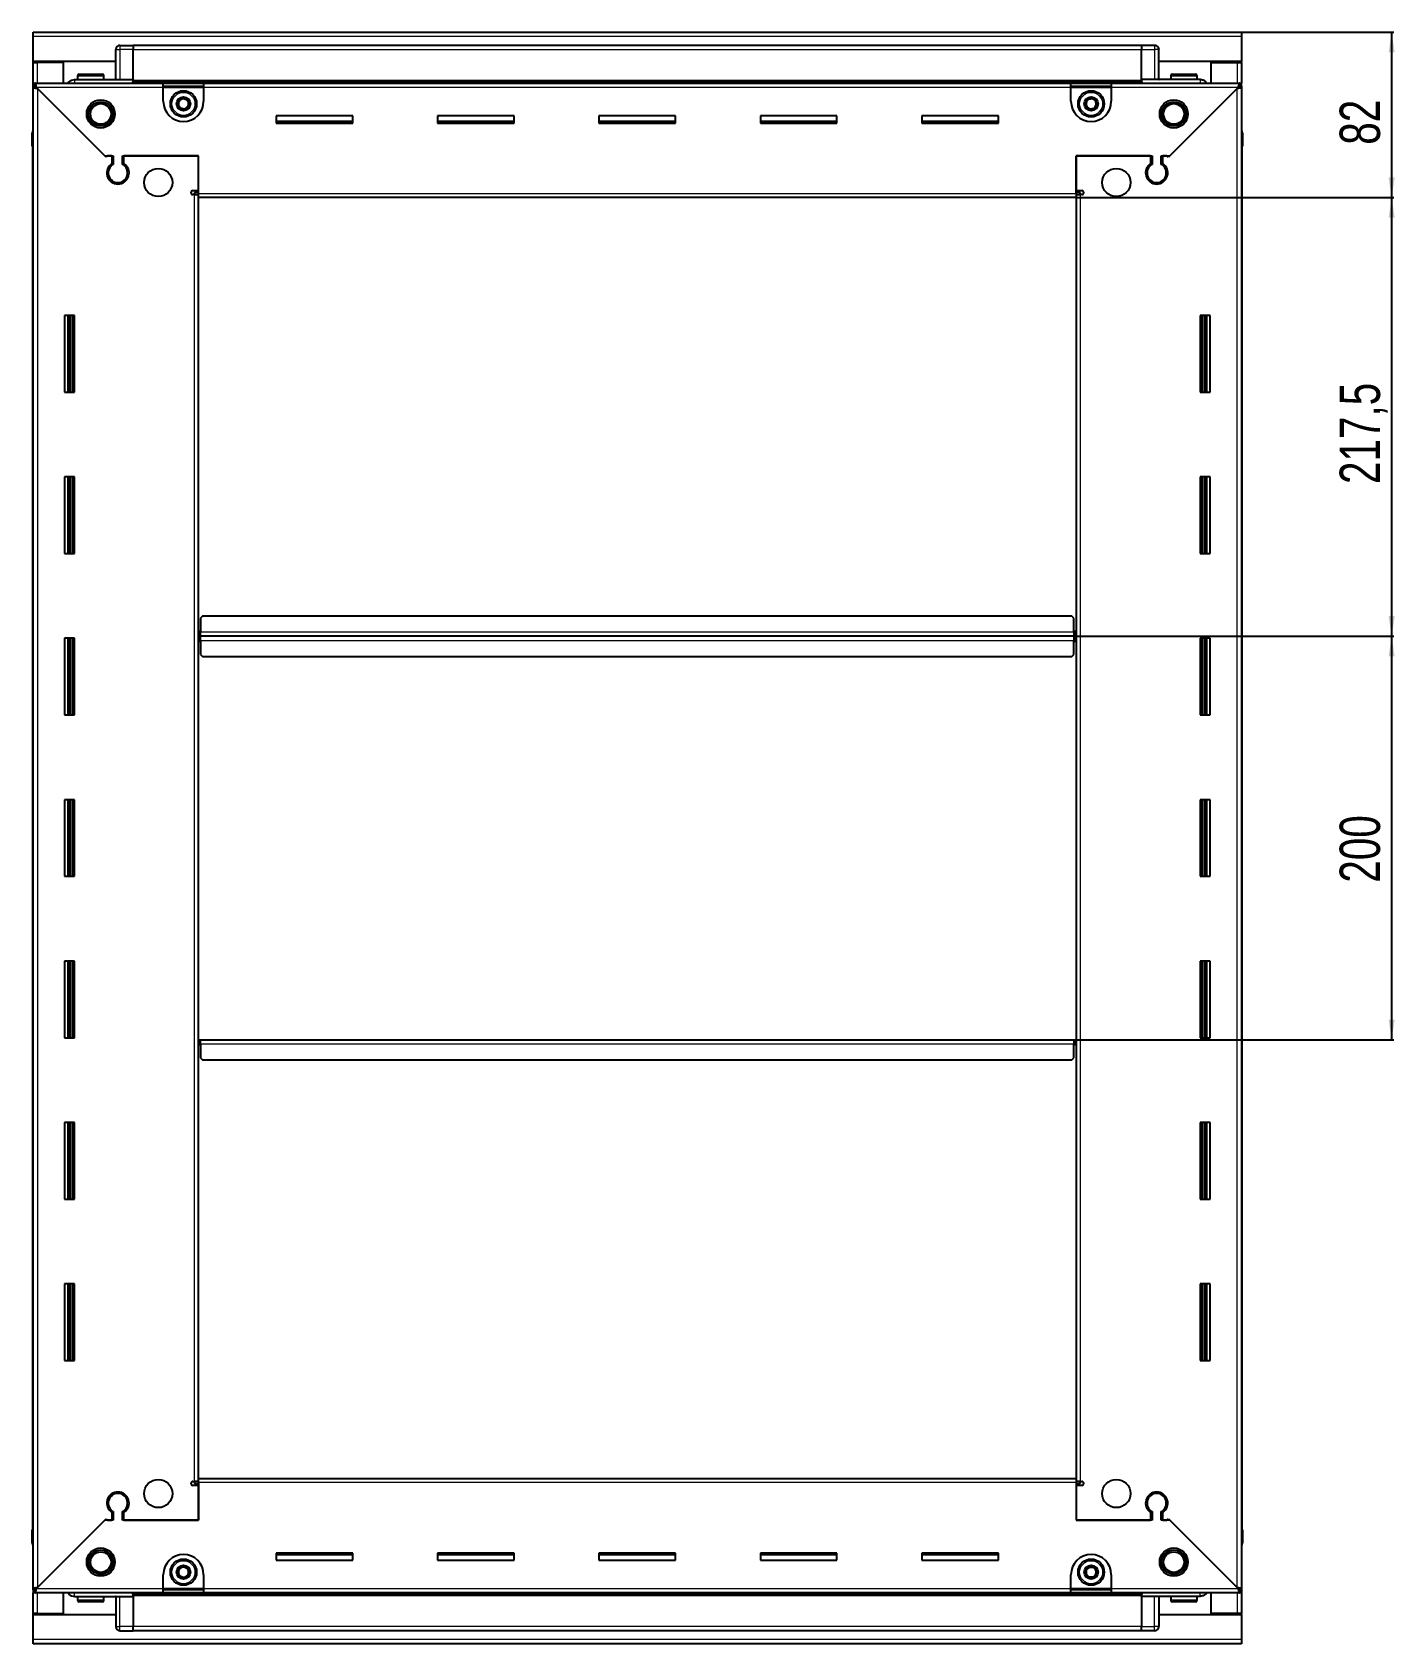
# Model space of a CAD drawing. Header units: millimetres. Extents: x 899 to 3757, y -308 to 2012.
# Drawn here: x 3081 to 3757, y 1094 to 1893 of the extents above; entities that cross this region are included whole.
import ezdxf

# ---------------------------------------------------------------- set-up
doc = ezdxf.new("R2010")
doc.units = ezdxf.units.MM
doc.layers.add('FORMAT', color=7, linetype='Continuous')
doc.styles.add('SLDTEXTSTYLE0', font='TXT', dxfattribs={"width": 0.75})
doc.dimstyles.new('SLDDIMSTYLE0', dxfattribs={"dimtxt": 20, "dimasz": 10, "dimexe": 0, "dimexo": 0.0625, "dimgap": 5, "dimtad": 2, "dimdec": 1, "dimrnd": 1e-09, "dimzin": 12, "dimdsep": 46, "dimtxsty": 'SLDTEXTSTYLE0', "dimsah": 1, "dimcen": 0.09, "dimadec": 0, "dimazin": 3, "dimtfac": 1, "dimtofl": 0, "dimtmove": 0, "dimatfit": 3, "dimfxl": 0, "dimfrac": 2, "dimtolj": 1, "dimtzin": 12, "dimarcsym": 0})

# ---------------------------------------------------------------- blocks, each defined once
blk = doc.blocks.new('_D_5')
at = {"layer": 'FORMAT'}
for p, q in [((3680.53, 1893.43), (3756.02, 1893.43)), ((3755.02, 1893.43), (3755.02, 1811.43)), ((3598.53, 1811.43), (3756.02, 1811.43))]:
    blk.add_line(p, q, dxfattribs=at)
for points in [[(3755.02, 1893.43), (3753.49, 1883.43), (3756.56, 1883.43)], [(3755.02, 1811.43), (3756.56, 1821.43), (3753.49, 1821.43)]]:
    blk.add_solid(points, dxfattribs=at)
at = {"layer": 'FORMAT', "insert": (3729.24, 1837.66), "char_height": 20, "attachment_point": 1, "rotation": 90, "style": 'SLDTEXTSTYLE0'}
blk.add_mtext('82', dxfattribs=at)
blk = doc.blocks.new('_D_6')
at = {"layer": 'FORMAT'}
for p, q in [((3598.53, 1811.43), (3756.02, 1811.43)), ((3755.02, 1811.43), (3755.02, 1593.93)), ((3597.53, 1593.93), (3756.02, 1593.93))]:
    blk.add_line(p, q, dxfattribs=at)
for points in [[(3755.02, 1811.43), (3753.49, 1801.43), (3756.56, 1801.43)], [(3755.02, 1593.93), (3756.56, 1603.93), (3753.49, 1603.93)]]:
    blk.add_solid(points, dxfattribs=at)
at = {"layer": 'FORMAT', "insert": (3729.24, 1669.43), "char_height": 20, "attachment_point": 1, "rotation": 90, "style": 'SLDTEXTSTYLE0'}
blk.add_mtext('217,5', dxfattribs=at)
blk = doc.blocks.new('_D_7')
at = {"layer": 'FORMAT'}
for p, q in [((3597.53, 1593.93), (3756.02, 1593.93)), ((3755.02, 1593.93), (3755.02, 1393.93)), ((3597.53, 1393.93), (3756.02, 1393.93))]:
    blk.add_line(p, q, dxfattribs=at)
for points in [[(3755.02, 1593.93), (3753.49, 1583.93), (3756.56, 1583.93)], [(3755.02, 1393.93), (3756.56, 1403.93), (3753.49, 1403.93)]]:
    blk.add_solid(points, dxfattribs=at)
at = {"layer": 'FORMAT', "insert": (3729.24, 1471.77), "char_height": 20, "attachment_point": 1, "rotation": 90, "style": 'SLDTEXTSTYLE0'}
blk.add_mtext('200', dxfattribs=at)

msp = doc.modelspace()

# ---------------------------------------------------------------- linework, layer by layer
at = {"color": 7, "linetype": 'Continuous', "lineweight": 25}
for p, q in [((3081.52, 1893.43), (3680.52, 1893.43)), ((3081.52, 1891.33), (3081.52, 1893.43)), ((3081.52, 1878.93), (3081.52, 1891.33)), ((3123.2, 1886.43), (3123.2, 1886.43)), ((3124.52, 1886.93), (3131.02, 1886.93)), ((3124.52, 1886.93), (3131.02, 1886.93)), ((3131.02, 1886.93), (3131.02, 1886.93)), ((3131.02, 1886.93), (3131.02, 1886.93)), ((3131.02, 1886.93), (3131.02, 1884.93)), ((3631.02, 1886.78), (3131.02, 1886.78)), ((3631.02, 1886.93), (3631.02, 1886.93)), ((3637.52, 1886.93), (3631.02, 1886.93)), ((3637.52, 1886.93), (3631.02, 1886.93)), ((3631.02, 1886.93), (3631.02, 1884.93)), ((3680.52, 1893.43), (3680.52, 1891.33)), ((3680.52, 1891.33), (3680.52, 1878.93)), ((3122.52, 1878.93), (3081.52, 1878.93)), ((3081.52, 1878.43), (3081.52, 1878.93)), ((3081.52, 1868.18), (3081.52, 1878.43)), ((3081.52, 1878.43), (3083.62, 1878.43)), ((3083.02, 1878.43), (3083.02, 1878.93)), ((3096.52, 1878.43), (3083.62, 1878.43)), ((3096.52, 1868.18), (3096.52, 1878.43)), ((3122.52, 1869.93), (3122.52, 1884.93)), ((3131.02, 1869.93), (3131.02, 1884.93)), ((3631.02, 1869.93), (3631.02, 1884.93)), ((3639.52, 1884.93), (3639.52, 1884.93)), ((3639.52, 1869.93), (3639.52, 1884.93)), ((3680.52, 1878.93), (3639.52, 1878.93)), ((3665.52, 1868.18), (3665.52, 1878.43)), ((3665.52, 1878.43), (3678.42, 1878.43)), ((3678.42, 1878.43), (3680.52, 1878.43)), ((3679.02, 1878.43), (3679.02, 1878.93)), ((3680.52, 1878.43), (3680.52, 1878.93)), ((3680.52, 1878.43), (3680.52, 1868.18)), ((3102.02, 1869.93), (3131.02, 1869.93)), ((3103.52, 1871.83), (3103.52, 1869.93)), ((3104.32, 1872.63), (3115.72, 1872.63)), ((3116.52, 1869.93), (3116.52, 1871.83)), ((3130.95, 1868.18), (3131.02, 1869.9)), ((3131.02, 1869.93), (3131.02, 1869.43)), ((3631.02, 1869.93), (3631.02, 1869.43)), ((3660.02, 1869.93), (3631.02, 1869.93)), ((3631.02, 1869.9), (3631.1, 1868.18)), ((3645.52, 1871.83), (3645.52, 1869.93)), ((3646.32, 1872.63), (3657.72, 1872.63)), ((3658.52, 1869.93), (3658.52, 1871.83)), ((3081.52, 1866.68), (3081.52, 1868.18)), ((3081.52, 1868.18), (3082.52, 1868.18)), ((3081.52, 1866.18), (3081.52, 1866.68)), ((3081.52, 1866.68), (3082.52, 1866.68)), ((3081.52, 1121.68), (3081.52, 1866.18)), ((3083.02, 1866.18), (3081.52, 1866.18)), ((3082.52, 1866.68), (3082.52, 1868.18)), ((3082.52, 1868.18), (3146.02, 1868.18)), ((3083.12, 1866.08), (3117.02, 1832.18)), ((3117.72, 1831.48), (3083.62, 1865.58)), ((3131.02, 1868.78), (3631.02, 1868.78)), ((3146.02, 1866.08), (3146.02, 1868.18)), ((3146.02, 1868.18), (3166.02, 1868.18)), ((3146.02, 1866.68), (3166.02, 1866.68)), ((3146.02, 1859.18), (3146.02, 1866.08)), ((3166.02, 1868.18), (3166.02, 1866.08)), ((3166.02, 1868.18), (3596.02, 1868.18)), ((3166.02, 1866.08), (3166.02, 1859.18)), ((3596.02, 1866.08), (3596.02, 1868.18)), ((3596.02, 1868.18), (3616.02, 1868.18)), ((3596.02, 1866.68), (3616.02, 1866.68)), ((3596.02, 1859.18), (3596.02, 1866.08)), ((3616.02, 1868.18), (3679.52, 1868.18)), ((3616.02, 1868.18), (3616.02, 1866.08)), ((3616.02, 1866.08), (3616.02, 1859.18)), ((3678.42, 1865.58), (3644.32, 1831.48)), ((3645.02, 1832.18), (3678.92, 1866.08)), ((3679.02, 1866.18), (3680.52, 1866.18)), ((3679.52, 1866.68), (3679.52, 1868.18)), ((3679.52, 1868.18), (3680.52, 1868.18)), ((3679.52, 1866.68), (3680.52, 1866.68)), ((3680.52, 1866.68), (3680.52, 1868.18)), ((3680.52, 1866.68), (3680.52, 1866.18)), ((3680.52, 1866.18), (3680.52, 1121.68)), ((3240.02, 1851.93), (3202.02, 1851.93)), ((3202.02, 1851.93), (3202.02, 1848.43)), ((3240.02, 1849.18), (3202.02, 1849.18)), ((3202.02, 1848.43), (3240.02, 1848.43)), ((3240.02, 1848.43), (3240.02, 1851.93)), ((3320.02, 1851.93), (3282.02, 1851.93)), ((3282.02, 1851.93), (3282.02, 1848.43)), ((3320.02, 1849.18), (3282.02, 1849.18)), ((3282.02, 1848.43), (3320.02, 1848.43)), ((3320.02, 1848.43), (3320.02, 1851.93)), ((3400.02, 1851.93), (3362.02, 1851.93)), ((3362.02, 1851.93), (3362.02, 1848.43)), ((3400.02, 1849.18), (3362.02, 1849.18)), ((3362.02, 1848.43), (3400.02, 1848.43)), ((3400.02, 1848.43), (3400.02, 1851.93)), ((3480.02, 1851.93), (3442.02, 1851.93)), ((3442.02, 1851.93), (3442.02, 1848.43)), ((3480.02, 1849.18), (3442.02, 1849.18)), ((3442.02, 1848.43), (3480.02, 1848.43)), ((3480.02, 1848.43), (3480.02, 1851.93)), ((3560.02, 1851.93), (3522.02, 1851.93)), ((3522.02, 1851.93), (3522.02, 1848.43)), ((3560.02, 1849.18), (3522.02, 1849.18)), ((3522.02, 1848.43), (3560.02, 1848.43)), ((3560.02, 1848.43), (3560.02, 1851.93)), ((3081.02, 1843.43), (3081.02, 1836.93)), ((3081.02, 1836.93), (3081.02, 1843.43)), ((3680.52, 1844.76), (3680.52, 1844.76)), ((3681.02, 1843.43), (3681.02, 1836.93)), ((3681.02, 1836.93), (3681.02, 1843.43)), ((3081.02, 1836.93), (3081.02, 1836.93)), ((3081.52, 1836.93), (3081.02, 1836.93)), ((3081.17, 1836.93), (3081.17, 1150.93)), ((3117.02, 1832.18), (3121.22, 1832.18)), ((3118.42, 1832.18), (3117.72, 1831.48)), ((3120.52, 1832.18), (3118.42, 1832.18)), ((3120.52, 1832.18), (3120.52, 1828.29)), ((3121.22, 1832.18), (3121.22, 1827.9)), ((3125.82, 1832.18), (3163.52, 1832.18)), ((3125.82, 1827.9), (3125.82, 1832.18)), ((3126.52, 1828.29), (3126.52, 1832.18)), ((3163.52, 1832.18), (3126.52, 1832.18)), ((3163.52, 1813.53), (3163.52, 1832.18)), ((3163.52, 1814.93), (3163.52, 1832.18)), ((3598.52, 1832.18), (3636.22, 1832.18)), ((3598.52, 1813.53), (3598.52, 1832.18)), ((3598.52, 1832.18), (3598.52, 1814.93)), ((3635.52, 1832.18), (3598.52, 1832.18)), ((3635.52, 1832.18), (3635.52, 1828.29)), ((3636.22, 1832.18), (3636.22, 1827.9)), ((3640.82, 1832.18), (3645.02, 1832.18)), ((3640.82, 1827.9), (3640.82, 1832.18)), ((3643.62, 1832.18), (3641.52, 1832.18)), ((3641.52, 1828.29), (3641.52, 1832.18)), ((3644.32, 1831.48), (3643.62, 1832.18)), ((3680.52, 1836.93), (3681.02, 1836.93)), ((3680.87, 1150.93), (3680.87, 1836.93)), ((3681.02, 1836.93), (3681.02, 1836.93)), ((3681.02, 1836.93), (3681.02, 1836.93)), ((3121.52, 1819.32), (3121.52, 1818.56)), ((3160.67, 1814.93), (3163.52, 1814.93)), ((3163.52, 1813.93), (3161.52, 1813.93)), ((3161.52, 1813.93), (3161.52, 1812.93)), ((3598.52, 1814.93), (3601.37, 1814.93)), ((3600.52, 1813.93), (3598.52, 1813.93)), ((3600.52, 1812.93), (3600.52, 1813.93)), ((3640.52, 1819.32), (3640.52, 1818.56)), ((3161.42, 1812.93), (3160.67, 1812.93)), ((3161.42, 1812.93), (3163.52, 1812.93)), ((3163.52, 1811.43), (3163.52, 1813.53)), ((3598.52, 1811.43), (3163.52, 1811.43)), ((3163.52, 1176.43), (3163.52, 1811.43)), ((3598.52, 1813.53), (3598.52, 1811.43)), ((3598.52, 1812.93), (3600.62, 1812.93)), ((3598.52, 1811.43), (3598.52, 1176.43)), ((3601.37, 1812.93), (3600.62, 1812.93)), ((3102.02, 1752.93), (3097.02, 1752.93)), ((3097.02, 1752.93), (3097.02, 1714.93)), ((3099.17, 1714.93), (3099.17, 1752.93)), ((3100.97, 1714.93), (3100.97, 1752.93)), ((3101, 1714.93), (3101, 1752.93)), ((3102.02, 1714.93), (3102.02, 1752.93)), ((3660.02, 1752.93), (3660.02, 1714.93)), ((3665.02, 1752.93), (3660.02, 1752.93)), ((3661.05, 1752.93), (3661.05, 1714.93)), ((3661.08, 1752.93), (3661.08, 1714.93)), ((3662.87, 1752.93), (3662.87, 1714.93)), ((3665.02, 1714.93), (3665.02, 1752.93)), ((3097.02, 1714.93), (3102.02, 1714.93)), ((3660.02, 1714.93), (3665.02, 1714.93)), ((3102.02, 1672.93), (3097.02, 1672.93)), ((3097.02, 1672.93), (3097.02, 1634.93)), ((3099.17, 1634.93), (3099.17, 1672.93)), ((3100.97, 1634.93), (3100.97, 1672.93)), ((3101, 1634.93), (3101, 1672.93)), ((3102.02, 1634.93), (3102.02, 1672.93)), ((3660.02, 1672.93), (3660.02, 1634.93)), ((3665.02, 1672.93), (3660.02, 1672.93)), ((3661.05, 1672.93), (3661.05, 1634.93)), ((3661.08, 1672.93), (3661.08, 1634.93)), ((3662.87, 1672.93), (3662.87, 1634.93)), ((3665.02, 1634.93), (3665.02, 1672.93)), ((3097.02, 1634.93), (3102.02, 1634.93)), ((3660.02, 1634.93), (3665.02, 1634.93)), ((3165.52, 1603.93), (3164.52, 1602.93)), ((3164.52, 1602.93), (3164.52, 1596.03)), ((3596.52, 1603.93), (3165.52, 1603.93)), ((3597.52, 1602.93), (3596.52, 1603.93)), ((3597.52, 1596.03), (3597.52, 1602.93)), ((3102.02, 1592.93), (3097.02, 1592.93)), ((3097.02, 1592.93), (3097.02, 1554.93)), ((3099.17, 1554.93), (3099.17, 1592.93)), ((3100.97, 1554.93), (3100.97, 1592.93)), ((3101, 1554.93), (3101, 1592.93)), ((3102.02, 1554.93), (3102.02, 1592.93)), ((3164.27, 1593.93), (3163.52, 1593.93)), ((3164.52, 1596.78), (3164.27, 1596.78)), ((3164.27, 1596.78), (3164.27, 1593.93)), ((3164.27, 1593.93), (3164.27, 1591.08)), ((3164.27, 1591.08), (3164.52, 1591.08)), ((3164.52, 1593.93), (3164.52, 1596.03)), ((3597.52, 1593.93), (3164.52, 1593.93)), ((3164.52, 1591.83), (3164.52, 1593.93)), ((3164.52, 1591.83), (3164.52, 1584.93)), ((3597.77, 1596.78), (3597.52, 1596.78)), ((3597.52, 1596.03), (3597.52, 1593.93)), ((3597.52, 1593.93), (3597.52, 1591.83)), ((3597.52, 1584.93), (3597.52, 1591.83)), ((3597.52, 1591.08), (3597.77, 1591.08)), ((3597.77, 1593.93), (3597.77, 1596.78)), ((3598.52, 1593.93), (3597.77, 1593.93)), ((3597.77, 1591.08), (3597.77, 1593.93)), ((3660.02, 1592.93), (3660.02, 1554.93)), ((3665.02, 1592.93), (3660.02, 1592.93)), ((3661.05, 1592.93), (3661.05, 1554.93)), ((3661.08, 1592.93), (3661.08, 1554.93)), ((3662.87, 1592.93), (3662.87, 1554.93)), ((3665.02, 1554.93), (3665.02, 1592.93)), ((3164.52, 1584.93), (3165.52, 1583.93)), ((3165.52, 1583.93), (3596.52, 1583.93)), ((3596.52, 1583.93), (3597.52, 1584.93)), ((3097.02, 1554.93), (3102.02, 1554.93)), ((3660.02, 1554.93), (3665.02, 1554.93)), ((3102.02, 1512.93), (3097.02, 1512.93)), ((3097.02, 1512.93), (3097.02, 1474.93)), ((3099.17, 1474.93), (3099.17, 1512.93)), ((3100.97, 1474.93), (3100.97, 1512.93)), ((3101, 1474.93), (3101, 1512.93)), ((3102.02, 1474.93), (3102.02, 1512.93)), ((3660.02, 1512.93), (3660.02, 1474.93)), ((3665.02, 1512.93), (3660.02, 1512.93)), ((3661.05, 1512.93), (3661.05, 1474.93)), ((3661.08, 1512.93), (3661.08, 1474.93)), ((3662.87, 1512.93), (3662.87, 1474.93)), ((3665.02, 1474.93), (3665.02, 1512.93)), ((3097.02, 1474.93), (3102.02, 1474.93)), ((3660.02, 1474.93), (3665.02, 1474.93)), ((3102.02, 1432.93), (3097.02, 1432.93)), ((3097.02, 1432.93), (3097.02, 1394.93)), ((3099.17, 1394.93), (3099.17, 1432.93)), ((3100.97, 1394.93), (3100.97, 1432.93)), ((3101, 1394.93), (3101, 1432.93)), ((3102.02, 1394.93), (3102.02, 1432.93)), ((3660.02, 1432.93), (3660.02, 1394.93)), ((3665.02, 1432.93), (3660.02, 1432.93)), ((3661.05, 1432.93), (3661.05, 1394.93)), ((3661.08, 1432.93), (3661.08, 1394.93)), ((3662.87, 1432.93), (3662.87, 1394.93)), ((3665.02, 1394.93), (3665.02, 1432.93)), ((3097.02, 1394.93), (3102.02, 1394.93)), ((3163.52, 1393.93), (3164.27, 1393.93)), ((3164.27, 1393.93), (3164.27, 1391.08)), ((3164.27, 1391.08), (3164.52, 1391.08)), ((3164.52, 1391.83), (3164.52, 1393.93)), ((3164.52, 1393.93), (3597.52, 1393.93)), ((3164.52, 1391.83), (3164.52, 1384.93)), ((3597.52, 1393.93), (3597.52, 1391.83)), ((3597.52, 1384.93), (3597.52, 1391.83)), ((3597.52, 1391.08), (3597.77, 1391.08)), ((3597.77, 1391.08), (3597.77, 1393.93)), ((3597.77, 1393.93), (3598.52, 1393.93)), ((3660.02, 1394.93), (3665.02, 1394.93)), ((3164.52, 1384.93), (3165.52, 1383.93)), ((3165.52, 1383.93), (3596.52, 1383.93)), ((3596.52, 1383.93), (3597.52, 1384.93)), ((3102.02, 1352.93), (3097.02, 1352.93)), ((3097.02, 1352.93), (3097.02, 1314.93)), ((3099.17, 1314.93), (3099.17, 1352.93)), ((3100.97, 1314.93), (3100.97, 1352.93)), ((3101, 1314.93), (3101, 1352.93)), ((3102.02, 1314.93), (3102.02, 1352.93)), ((3660.02, 1352.93), (3660.02, 1314.93)), ((3665.02, 1352.93), (3660.02, 1352.93)), ((3661.05, 1352.93), (3661.05, 1314.93)), ((3661.08, 1352.93), (3661.08, 1314.93)), ((3662.87, 1352.93), (3662.87, 1314.93)), ((3665.02, 1314.93), (3665.02, 1352.93)), ((3097.02, 1314.93), (3102.02, 1314.93)), ((3660.02, 1314.93), (3665.02, 1314.93)), ((3102.02, 1272.93), (3097.02, 1272.93)), ((3097.02, 1272.93), (3097.02, 1234.93)), ((3099.17, 1234.93), (3099.17, 1272.93)), ((3100.97, 1234.93), (3100.97, 1272.93)), ((3101, 1234.93), (3101, 1272.93)), ((3102.02, 1234.93), (3102.02, 1272.93)), ((3660.02, 1272.93), (3660.02, 1234.93)), ((3665.02, 1272.93), (3660.02, 1272.93)), ((3661.05, 1272.93), (3661.05, 1234.93)), ((3661.08, 1272.93), (3661.08, 1234.93)), ((3662.87, 1272.93), (3662.87, 1234.93)), ((3665.02, 1234.93), (3665.02, 1272.93)), ((3097.02, 1234.93), (3102.02, 1234.93)), ((3660.02, 1234.93), (3665.02, 1234.93)), ((3160.67, 1174.93), (3161.42, 1174.93)), ((3163.52, 1174.93), (3161.42, 1174.93)), ((3161.52, 1174.93), (3161.52, 1173.93)), ((3163.52, 1174.33), (3163.52, 1176.43)), ((3163.52, 1176.43), (3598.52, 1176.43)), ((3598.52, 1176.43), (3598.52, 1174.33)), ((3600.62, 1174.93), (3598.52, 1174.93)), ((3600.52, 1173.93), (3600.52, 1174.93)), ((3600.62, 1174.93), (3601.37, 1174.93)), ((3121.52, 1169.31), (3121.52, 1168.55)), ((3163.52, 1172.93), (3160.67, 1172.93)), ((3161.52, 1173.93), (3163.52, 1173.93)), ((3163.52, 1174.33), (3163.52, 1155.68)), ((3163.52, 1155.68), (3163.52, 1172.93)), ((3598.52, 1174.33), (3598.52, 1155.68)), ((3598.52, 1173.93), (3600.52, 1173.93)), ((3598.52, 1172.93), (3598.52, 1155.68)), ((3601.37, 1172.93), (3598.52, 1172.93)), ((3640.52, 1169.31), (3640.52, 1168.55)), ((3120.52, 1159.57), (3120.52, 1155.68)), ((3121.22, 1159.97), (3121.22, 1155.68)), ((3125.82, 1155.68), (3125.82, 1159.97)), ((3126.52, 1155.68), (3126.52, 1159.57)), ((3635.52, 1159.57), (3635.52, 1155.68)), ((3636.22, 1159.97), (3636.22, 1155.68)), ((3640.82, 1155.68), (3640.82, 1159.97)), ((3641.52, 1155.68), (3641.52, 1159.57)), ((3081.02, 1144.43), (3081.02, 1150.93)), ((3081.02, 1150.93), (3081.02, 1150.93)), ((3081.02, 1150.93), (3081.02, 1150.93)), ((3081.02, 1150.93), (3081.02, 1144.43)), ((3081.52, 1150.93), (3081.02, 1150.93)), ((3117.02, 1155.68), (3083.12, 1121.78)), ((3083.62, 1122.28), (3117.72, 1156.38)), ((3121.22, 1155.68), (3117.02, 1155.68)), ((3117.72, 1156.38), (3118.42, 1155.68)), ((3118.42, 1155.68), (3120.52, 1155.68)), ((3163.52, 1155.68), (3125.82, 1155.68)), ((3126.52, 1155.68), (3163.52, 1155.68)), ((3636.22, 1155.68), (3598.52, 1155.68)), ((3598.52, 1155.68), (3635.52, 1155.68)), ((3645.02, 1155.68), (3640.82, 1155.68)), ((3641.52, 1155.68), (3643.62, 1155.68)), ((3643.62, 1155.68), (3644.32, 1156.38)), ((3644.32, 1156.38), (3678.42, 1122.28)), ((3678.92, 1121.78), (3645.02, 1155.68)), ((3680.52, 1150.93), (3681.02, 1150.93)), ((3681.02, 1150.93), (3681.02, 1150.93)), ((3681.02, 1144.43), (3681.02, 1150.93)), ((3681.02, 1150.93), (3681.02, 1144.43)), ((3081.52, 1143.11), (3081.52, 1143.11)), ((3240.02, 1139.43), (3202.02, 1139.43)), ((3202.02, 1139.43), (3202.02, 1135.93)), ((3202.02, 1138.68), (3240.02, 1138.68)), ((3202.02, 1135.93), (3240.02, 1135.93)), ((3240.02, 1135.93), (3240.02, 1139.43)), ((3320.02, 1139.43), (3282.02, 1139.43)), ((3282.02, 1139.43), (3282.02, 1135.93)), ((3282.02, 1138.68), (3320.02, 1138.68)), ((3282.02, 1135.93), (3320.02, 1135.93)), ((3320.02, 1135.93), (3320.02, 1139.43)), ((3400.02, 1139.43), (3362.02, 1139.43)), ((3362.02, 1139.43), (3362.02, 1135.93)), ((3362.02, 1138.68), (3400.02, 1138.68)), ((3362.02, 1135.93), (3400.02, 1135.93)), ((3400.02, 1135.93), (3400.02, 1139.43)), ((3480.02, 1139.43), (3442.02, 1139.43)), ((3442.02, 1139.43), (3442.02, 1135.93)), ((3442.02, 1138.68), (3480.02, 1138.68)), ((3442.02, 1135.93), (3480.02, 1135.93)), ((3480.02, 1135.93), (3480.02, 1139.43)), ((3560.02, 1139.43), (3522.02, 1139.43)), ((3522.02, 1139.43), (3522.02, 1135.93)), ((3522.02, 1138.68), (3560.02, 1138.68)), ((3522.02, 1135.93), (3560.02, 1135.93)), ((3560.02, 1135.93), (3560.02, 1139.43)), ((3146.02, 1121.78), (3146.02, 1128.68)), ((3166.02, 1128.68), (3166.02, 1121.78)), ((3596.02, 1121.78), (3596.02, 1128.68)), ((3616.02, 1128.68), (3616.02, 1121.78)), ((3081.52, 1121.18), (3081.52, 1121.68)), ((3083.02, 1121.68), (3081.52, 1121.68)), ((3081.52, 1121.18), (3081.52, 1119.68)), ((3082.52, 1121.18), (3081.52, 1121.18)), ((3081.52, 1109.43), (3081.52, 1119.68)), ((3082.52, 1119.68), (3081.52, 1119.68)), ((3082.52, 1121.18), (3082.52, 1119.68)), ((3146.02, 1119.68), (3082.52, 1119.68)), ((3096.52, 1109.43), (3096.52, 1119.68)), ((3131.02, 1117.97), (3130.95, 1119.68)), ((3631.02, 1119.08), (3131.02, 1119.08)), ((3146.02, 1119.68), (3146.02, 1121.78)), ((3166.02, 1121.18), (3146.02, 1121.18)), ((3166.02, 1119.68), (3146.02, 1119.68)), ((3166.02, 1121.78), (3166.02, 1119.68)), ((3596.02, 1119.68), (3166.02, 1119.68)), ((3596.02, 1119.68), (3596.02, 1121.78)), ((3616.02, 1121.18), (3596.02, 1121.18)), ((3616.02, 1119.68), (3596.02, 1119.68)), ((3616.02, 1121.78), (3616.02, 1119.68)), ((3679.52, 1119.68), (3616.02, 1119.68)), ((3631.1, 1119.68), (3631.02, 1117.97)), ((3665.52, 1109.43), (3665.52, 1119.68)), ((3679.02, 1121.68), (3680.52, 1121.68)), ((3679.52, 1121.18), (3679.52, 1119.68)), ((3680.52, 1121.18), (3679.52, 1121.18)), ((3680.52, 1119.68), (3679.52, 1119.68)), ((3680.52, 1121.68), (3680.52, 1121.18)), ((3680.52, 1121.18), (3680.52, 1119.68)), ((3680.52, 1119.68), (3680.52, 1109.43)), ((3102.02, 1117.93), (3131.02, 1117.93)), ((3103.52, 1117.93), (3103.52, 1116.03)), ((3108.1, 1115.23), (3104.32, 1115.23)), ((3115.72, 1115.23), (3108.1, 1115.23)), ((3116.52, 1116.03), (3116.52, 1117.93)), ((3122.52, 1117.93), (3122.52, 1102.93)), ((3131.02, 1117.93), (3131.02, 1118.43)), ((3131.02, 1117.93), (3131.02, 1102.93)), ((3631.02, 1117.93), (3631.02, 1118.43)), ((3660.02, 1117.93), (3631.02, 1117.93)), ((3631.02, 1117.93), (3631.02, 1102.93)), ((3639.52, 1117.93), (3639.52, 1102.93)), ((3645.52, 1117.93), (3645.52, 1116.03)), ((3653.32, 1115.23), (3646.32, 1115.23)), ((3657.72, 1115.23), (3653.32, 1115.23)), ((3658.52, 1116.03), (3658.52, 1117.93)), ((3083.62, 1109.43), (3081.52, 1109.43)), ((3081.52, 1108.93), (3081.52, 1109.43)), ((3081.52, 1108.93), (3122.52, 1108.93)), ((3081.52, 1096.53), (3081.52, 1108.93)), ((3083.02, 1108.93), (3083.02, 1109.43)), ((3083.62, 1109.43), (3096.52, 1109.43)), ((3122.52, 1102.93), (3122.52, 1102.93)), ((3131.02, 1100.93), (3131.02, 1102.93)), ((3631.02, 1100.93), (3631.02, 1102.93)), ((3639.52, 1108.93), (3680.52, 1108.93)), ((3678.42, 1109.43), (3665.52, 1109.43)), ((3680.52, 1109.43), (3678.42, 1109.43)), ((3679.02, 1108.93), (3679.02, 1109.43)), ((3680.52, 1108.93), (3680.52, 1109.43)), ((3680.52, 1108.93), (3680.52, 1096.53)), ((3081.52, 1094.43), (3081.52, 1096.53)), ((3124.52, 1100.93), (3131.02, 1100.93)), ((3124.52, 1100.93), (3131.02, 1100.93)), ((3131.02, 1101.08), (3631.02, 1101.08)), ((3131.02, 1100.93), (3131.02, 1100.93)), ((3631.02, 1100.93), (3631.02, 1100.93)), ((3637.52, 1100.93), (3631.02, 1100.93)), ((3631.02, 1100.93), (3631.02, 1100.93)), ((3637.52, 1100.93), (3631.02, 1100.93)), ((3638.85, 1101.43), (3638.85, 1101.43)), ((3680.52, 1096.53), (3680.52, 1094.43)), ((3680.52, 1094.43), (3081.52, 1094.43))]:
    msp.add_line(p, q, dxfattribs=at)
at = {"color": 8, "linetype": 'Continuous', "lineweight": 18}
for p, q in [((3680.52, 1891.33), (3081.52, 1891.33)), ((3124.52, 1886.93), (3124.52, 1884.93)), ((3637.52, 1886.93), (3637.52, 1884.93)), ((3083.62, 1878.43), (3083.62, 1878.93)), ((3083.62, 1868.18), (3083.62, 1878.43)), ((3122.52, 1884.93), (3124.52, 1884.93)), ((3124.52, 1884.93), (3124.52, 1869.93)), ((3131.02, 1884.93), (3124.52, 1884.93)), ((3631.02, 1884.78), (3131.02, 1884.78)), ((3631.02, 1884.93), (3637.52, 1884.93)), ((3637.52, 1884.93), (3637.52, 1869.93)), ((3639.52, 1884.93), (3637.52, 1884.93)), ((3678.42, 1878.93), (3678.42, 1878.43)), ((3678.42, 1878.43), (3678.42, 1868.18)), ((3103.52, 1871.83), (3116.52, 1871.83)), ((3645.52, 1871.83), (3658.52, 1871.83)), ((3146.02, 1866.08), (3083.12, 1866.08)), ((3083.62, 1865.58), (3083.62, 1122.28)), ((3631.02, 1869.43), (3131.02, 1869.43)), ((3631.02, 1868.2), (3131.02, 1868.2)), ((3146.02, 1866.08), (3166.02, 1866.08)), ((3596.02, 1866.08), (3166.02, 1866.08)), ((3596.02, 1866.08), (3616.02, 1866.08)), ((3678.92, 1866.08), (3616.02, 1866.08)), ((3678.42, 1122.28), (3678.42, 1865.58)), ((3081.52, 1843.43), (3081.02, 1843.43)), ((3680.52, 1843.43), (3681.02, 1843.43)), ((3161.42, 1174.93), (3161.42, 1812.93)), ((3163.52, 1813.53), (3598.52, 1813.53)), ((3600.62, 1812.93), (3600.62, 1174.93)), ((3098.52, 1752.93), (3098.52, 1714.93)), ((3099.76, 1752.93), (3099.76, 1714.93)), ((3662.29, 1714.93), (3662.29, 1752.93)), ((3663.52, 1714.93), (3663.52, 1752.93)), ((3098.52, 1672.93), (3098.52, 1634.93)), ((3099.76, 1672.93), (3099.76, 1634.93)), ((3662.29, 1634.93), (3662.29, 1672.93)), ((3663.52, 1634.93), (3663.52, 1672.93)), ((3098.52, 1592.93), (3098.52, 1554.93)), ((3099.76, 1592.93), (3099.76, 1554.93)), ((3597.52, 1596.03), (3164.52, 1596.03)), ((3164.52, 1591.83), (3597.52, 1591.83)), ((3662.29, 1554.93), (3662.29, 1592.93)), ((3663.52, 1554.93), (3663.52, 1592.93)), ((3098.52, 1512.93), (3098.52, 1474.93)), ((3099.76, 1512.93), (3099.76, 1474.93)), ((3662.29, 1474.93), (3662.29, 1512.93)), ((3663.52, 1474.93), (3663.52, 1512.93)), ((3098.52, 1432.93), (3098.52, 1394.93)), ((3099.76, 1432.93), (3099.76, 1394.93)), ((3662.29, 1394.93), (3662.29, 1432.93)), ((3663.52, 1394.93), (3663.52, 1432.93)), ((3164.52, 1391.83), (3597.52, 1391.83)), ((3098.52, 1352.93), (3098.52, 1314.93)), ((3099.76, 1352.93), (3099.76, 1314.93)), ((3662.29, 1314.93), (3662.29, 1352.93)), ((3663.52, 1314.93), (3663.52, 1352.93)), ((3098.52, 1272.93), (3098.52, 1234.93)), ((3099.76, 1272.93), (3099.76, 1234.93)), ((3662.29, 1234.93), (3662.29, 1272.93)), ((3663.52, 1234.93), (3663.52, 1272.93)), ((3598.52, 1174.33), (3163.52, 1174.33)), ((3081.52, 1144.43), (3081.02, 1144.43)), ((3680.52, 1144.43), (3681.02, 1144.43)), ((3083.12, 1121.78), (3146.02, 1121.78)), ((3083.62, 1109.43), (3083.62, 1119.68)), ((3131.02, 1119.67), (3631.02, 1119.67)), ((3166.02, 1121.78), (3146.02, 1121.78)), ((3166.02, 1121.78), (3596.02, 1121.78)), ((3616.02, 1121.78), (3596.02, 1121.78)), ((3616.02, 1121.78), (3678.92, 1121.78)), ((3678.42, 1119.68), (3678.42, 1109.43)), ((3107.83, 1116.03), (3103.52, 1116.03)), ((3116.52, 1116.03), (3107.83, 1116.03)), ((3124.52, 1102.93), (3124.52, 1117.93)), ((3131.02, 1118.43), (3631.02, 1118.43)), ((3637.52, 1102.93), (3637.52, 1117.93)), ((3653.5, 1116.03), (3645.52, 1116.03)), ((3658.52, 1116.03), (3653.5, 1116.03)), ((3083.62, 1108.93), (3083.62, 1109.43)), ((3122.52, 1102.93), (3124.52, 1102.93)), ((3131.02, 1102.93), (3124.52, 1102.93)), ((3124.52, 1100.93), (3124.52, 1102.93)), ((3131.02, 1103.08), (3631.02, 1103.08)), ((3631.02, 1102.93), (3637.52, 1102.93)), ((3639.52, 1102.93), (3637.52, 1102.93)), ((3637.52, 1100.93), (3637.52, 1102.93)), ((3678.42, 1109.43), (3678.42, 1108.93)), ((3680.52, 1096.53), (3081.52, 1096.53))]:
    msp.add_line(p, q, dxfattribs=at)
at = {"color": 7, "linetype": 'Continuous', "lineweight": 25, "flags": 128}
msp.add_lwpolyline([(3639.38, 1885.69), (3639.49, 1885.32), (3639.52, 1884.93)], dxfattribs=at)
at = {"color": 7, "linetype": 'Continuous', "lineweight": 25}
for centre, radius in [((3156.02, 1857.93), 6.5), ((3606.02, 1857.93), 6.5), ((3115.02, 1852.93), 7), ((3115.02, 1852.93), 6.03), ((3115.02, 1852.93), 5.1), ((3156.02, 1857.93), 3.46), ((3606.02, 1857.93), 3.46), ((3647.02, 1852.93), 7), ((3647.02, 1852.93), 6.02), ((3647.02, 1852.93), 5.1), ((3143.52, 1818.93), 7), ((3618.52, 1818.93), 7), ((3143.52, 1168.93), 7), ((3618.52, 1168.93), 7), ((3115.02, 1134.93), 7), ((3115.02, 1134.93), 6.03), ((3115.02, 1134.93), 5.1), ((3156.02, 1129.93), 6.5), ((3606.02, 1129.93), 6.5), ((3647.02, 1134.93), 7), ((3647.02, 1134.93), 6.03), ((3647.02, 1134.93), 5.1), ((3156.02, 1129.93), 3.46), ((3606.02, 1129.93), 3.46)]:
    msp.add_circle(centre, radius, dxfattribs=at)
at = {"color": 8, "linetype": 'Continuous', "lineweight": 18}
for centre in [(3156.02, 1857.93), (3606.02, 1857.93), (3156.02, 1129.93), (3606.02, 1129.93)]:
    msp.add_circle(centre, 5.7, dxfattribs=at)
at = {"color": 7, "linetype": 'Continuous', "lineweight": 25}
for centre, radius, start, end in [((3124.52, 1884.93), 2, 90, 180), ((3124.52, 1884.93), 2, 90, 131.40962), ((3637.52, 1884.93), 2, 0, 90), ((3104.32, 1871.83), 0.8, 90, 180), ((3115.72, 1871.83), 0.8, 0, 90), ((3122.32, 1870.13), 0.2, 270, 0), ((3639.72, 1870.13), 0.2, 180, 270), ((3646.32, 1871.83), 0.8, 90, 180), ((3657.72, 1871.83), 0.8, 0, 90), ((3156.02, 1859.18), 10, 180, 270), ((3156.02, 1857.93), 2.5, 134.01559, 194.01559), ((3156.02, 1857.93), 2.5, 194.01559, 254.01559), ((3156.02, 1857.93), 2.5, 74.01559, 134.01559), ((3156.02, 1857.93), 2.5, 254.01559, 314.01559), ((3156.02, 1859.18), 10, 270, 0), ((3156.02, 1857.93), 2.5, 14.01559, 74.01559), ((3156.02, 1857.93), 2.5, 314.01559, 14.01559), ((3606.02, 1859.18), 10, 180, 270), ((3606.02, 1857.93), 2.5, 160.11158, 220.11158), ((3606.02, 1857.93), 2.5, 100.11158, 160.11158), ((3606.02, 1857.93), 2.5, 220.11158, 280.11158), ((3606.02, 1857.93), 2.5, 40.11158, 100.11158), ((3606.02, 1859.18), 10, 270, 0), ((3606.02, 1857.93), 2.5, 280.11158, 340.11158), ((3606.02, 1857.93), 2.5, 340.11158, 40.11158), ((3083.02, 1843.43), 2, 138.57492, 180), ((3083.02, 1843.43), 2, 138.59038, 180), ((3679.02, 1843.43), 2, 33.94202, 41.40962), ((3679.02, 1843.43), 2, 0, 41.40962), ((3679.02, 1843.43), 2, 360, 18.58003), ((3123.52, 1823.68), 5.5, 123.05573, 56.94427), ((3123.52, 1823.68), 4.8, 118.63099, 61.36901), ((3638.52, 1823.68), 5.5, 123.05573, 56.94427), ((3638.52, 1823.68), 4.8, 118.63099, 61.36901), ((3160.67, 1813.93), 1, 90, 270), ((3601.37, 1813.93), 1, 270, 90), ((3160.67, 1173.93), 1, 90, 270), ((3601.37, 1173.93), 1, 270, 90), ((3123.52, 1164.18), 5.5, 303.05573, 236.94427), ((3123.52, 1164.18), 4.8, 298.63099, 241.36901), ((3638.52, 1164.18), 5.5, 303.05573, 236.94427), ((3638.52, 1164.18), 4.8, 298.63099, 241.36901), ((3083.02, 1144.43), 2, 180, 199.56674), ((3083.02, 1144.43), 2, 180, 221.39416), ((3083.02, 1144.43), 2, 213.78451, 221.40962), ((3679.02, 1144.43), 2, 318.59038, 0), ((3156.02, 1128.68), 10, 90, 180), ((3156.02, 1128.68), 10, 0, 90), ((3606.02, 1128.68), 10, 90, 180), ((3606.02, 1128.68), 10, 0, 90), ((3156.02, 1129.93), 2.5, 127.47401, 187.47401), ((3156.02, 1129.93), 2.5, 187.47401, 247.47401), ((3156.02, 1129.93), 2.5, 67.47401, 127.47401), ((3156.02, 1129.93), 2.5, 247.47401, 307.47401), ((3156.02, 1129.93), 2.5, 7.47401, 67.47401), ((3156.02, 1129.93), 2.5, 307.47401, 7.47401), ((3606.02, 1129.93), 2.5, 147.04236, 207.04236), ((3606.02, 1129.93), 2.5, 207.04236, 267.04236), ((3606.02, 1129.93), 2.5, 87.04236, 147.04236), ((3606.02, 1129.93), 2.5, 267.04236, 327.04236), ((3606.02, 1129.93), 2.5, 27.04236, 87.04236), ((3606.02, 1129.93), 2.5, 327.04236, 27.04236), ((3104.32, 1116.03), 0.8, 180, 270), ((3115.72, 1116.03), 0.8, 270, 360), ((3122.32, 1117.73), 0.2, 0, 90), ((3639.72, 1117.73), 0.2, 90, 180), ((3646.32, 1116.03), 0.8, 180, 270), ((3657.72, 1116.03), 0.8, 270, 360), ((3124.52, 1102.93), 2, 180, 270), ((3124.52, 1102.93), 2, 180, 270), ((3637.52, 1102.93), 2, 270, 0), ((3637.52, 1102.93), 2, 270, 311.40962)]:
    msp.add_arc(centre, radius, start, end, dxfattribs=at)
for points, knots in [([(3098.81, 1868.18), (3098.93, 1868.38), (3099.32, 1869.03), (3100.47, 1869.74), (3101.51, 1869.87), (3102.02, 1869.93)], [0, 0, 0, 0, 0.18225, 0.591125, 1, 1, 1, 1]), ([(3131.02, 1869.93), (3131.02, 1869.9), (3131.02, 1869.82), (3131.02, 1869.2), (3131.02, 1868.64), (3131.02, 1868.27), (3131.02, 1868.26)], [0, 0, 0, 0, 0.330266, 0.660532, 0.990799, 1, 1, 1, 1]), ([(3631.02, 1869.93), (3631.02, 1869.9), (3631.02, 1869.82), (3631.02, 1869.2), (3631.02, 1868.64), (3631.02, 1868.27), (3631.02, 1868.26)], [0, 0, 0, 0, 0.330266, 0.660532, 0.990799, 1, 1, 1, 1]), ([(3663.24, 1868.18), (3663.12, 1868.38), (3662.73, 1869.03), (3661.58, 1869.74), (3660.54, 1869.87), (3660.02, 1869.93)], [0, 0, 0, 0, 0.18225, 0.591125, 1, 1, 1, 1]), ([(3081.52, 1866.18), (3081.55, 1866.14), (3081.6, 1866.05), (3082, 1865.91), (3082.55, 1865.78), (3083.13, 1865.67), (3083.5, 1865.61), (3083.62, 1865.58)], [0, 0, 0, 0, 0.230255, 0.448522, 0.666786, 0.88505, 1, 1, 1, 1]), ([(3083.12, 1866.08), (3083.08, 1866.34), (3082.99, 1866.83), (3082.85, 1867.47), (3082.72, 1867.94), (3082.61, 1868.16), (3082.55, 1868.18), (3082.52, 1868.18)], [0, 0, 0, 0, 0.230255, 0.448522, 0.666786, 0.88505, 1, 1, 1, 1]), ([(3678.42, 1865.58), (3678.68, 1865.63), (3679.17, 1865.72), (3679.81, 1865.85), (3680.28, 1865.98), (3680.5, 1866.09), (3680.52, 1866.16), (3680.52, 1866.18)], [0, 0, 0, 0, 0.230255, 0.448522, 0.666786, 0.88505, 1, 1, 1, 1]), ([(3679.52, 1868.18), (3679.48, 1868.16), (3679.39, 1868.11), (3679.25, 1867.71), (3679.12, 1867.15), (3679.01, 1866.57), (3678.95, 1866.21), (3678.92, 1866.08)], [0, 0, 0, 0, 0.230255, 0.448522, 0.666786, 0.88505, 1, 1, 1, 1]), ([(3153.25, 1858.73), (3153.62, 1859.09), (3154.31, 1859.76), (3155, 1860.42), (3155.32, 1860.73)], [0, 0, 0, 0, 0.534686, 1, 1, 1, 1]), ([(3153.95, 1855.93), (3153.86, 1856.26), (3153.67, 1857.06), (3153.42, 1858.03), (3153.28, 1858.61), (3153.25, 1858.73)], [0, 0, 0, 0, 0.362901, 0.866875, 1, 1, 1, 1]), ([(3156.72, 1855.13), (3156.23, 1855.28), (3155.3, 1855.54), (3154.38, 1855.81), (3153.95, 1855.93)], [0, 0, 0, 0, 0.534686, 1, 1, 1, 1]), ([(3155.32, 1860.73), (3155.82, 1860.59), (3156.75, 1860.33), (3157.67, 1860.06), (3158.1, 1859.94)], [0, 0, 0, 0, 0.534686, 1, 1, 1, 1]), ([(3158.8, 1857.14), (3158.43, 1856.78), (3157.73, 1856.11), (3157.04, 1855.44), (3156.72, 1855.13)], [0, 0, 0, 0, 0.534686, 1, 1, 1, 1]), ([(3158.1, 1859.94), (3158.13, 1859.82), (3158.28, 1859.24), (3158.52, 1858.27), (3158.72, 1857.47), (3158.8, 1857.14)], [0, 0, 0, 0, 0.133125, 0.637099, 1, 1, 1, 1]), ([(3603.18, 1857.43), (3603.22, 1857.54), (3603.43, 1858.11), (3603.77, 1859.04), (3604.05, 1859.82), (3604.16, 1860.14)], [0, 0, 0, 0, 0.133125, 0.637099, 1, 1, 1, 1]), ([(3605.04, 1855.22), (3604.71, 1855.61), (3604.09, 1856.35), (3603.47, 1857.09), (3603.18, 1857.43)], [0, 0, 0, 0, 0.534686, 1, 1, 1, 1]), ([(3604.16, 1860.14), (3604.67, 1860.23), (3605.62, 1860.4), (3606.57, 1860.57), (3607.01, 1860.65)], [0, 0, 0, 0, 0.534686, 1, 1, 1, 1]), ([(3607.88, 1855.73), (3607.38, 1855.64), (3606.43, 1855.47), (3605.48, 1855.3), (3605.04, 1855.22)], [0, 0, 0, 0, 0.534686, 1, 1, 1, 1]), ([(3607.01, 1860.65), (3607.34, 1860.25), (3607.96, 1859.52), (3608.58, 1858.78), (3608.87, 1858.44)], [0, 0, 0, 0, 0.534686, 1, 1, 1, 1]), ([(3608.87, 1858.44), (3608.75, 1858.12), (3608.47, 1857.34), (3608.13, 1856.41), (3607.93, 1855.84), (3607.88, 1855.73)], [0, 0, 0, 0, 0.362901, 0.866875, 1, 1, 1, 1]), ([(3153.36, 1131.04), (3153.46, 1131.12), (3153.93, 1131.48), (3154.72, 1132.09), (3155.37, 1132.59), (3155.65, 1132.8)], [0, 0, 0, 0, 0.1331247, 0.6370994, 1, 1, 1, 1]), ([(3153.73, 1128.18), (3153.67, 1128.69), (3153.54, 1129.65), (3153.42, 1130.6), (3153.36, 1131.04)], [0, 0, 0, 0, 0.534686, 1, 1, 1, 1]), ([(3156.4, 1127.07), (3155.92, 1127.27), (3155.03, 1127.64), (3154.15, 1128.01), (3153.73, 1128.18)], [0, 0, 0, 0, 0.534686, 1, 1, 1, 1]), ([(3155.65, 1132.8), (3156.12, 1132.6), (3157.02, 1132.23), (3157.9, 1131.86), (3158.31, 1131.69)], [0, 0, 0, 0, 0.5346859, 1, 1, 1, 1]), ([(3158.69, 1128.83), (3158.42, 1128.62), (3157.76, 1128.12), (3156.97, 1127.51), (3156.5, 1127.15), (3156.4, 1127.07)], [0, 0, 0, 0, 0.362901, 0.866875, 1, 1, 1, 1]), ([(3158.31, 1131.69), (3158.38, 1131.18), (3158.51, 1130.22), (3158.63, 1129.27), (3158.69, 1128.83)], [0, 0, 0, 0, 0.534686, 1, 1, 1, 1]), ([(3603.14, 1130.08), (3603.42, 1130.52), (3603.95, 1131.33), (3604.47, 1132.13), (3604.71, 1132.51)], [0, 0, 0, 0, 0.534686, 1, 1, 1, 1]), ([(3604.45, 1127.51), (3604.22, 1127.97), (3603.78, 1128.83), (3603.34, 1129.69), (3603.14, 1130.08)], [0, 0, 0, 0, 0.534686, 1, 1, 1, 1]), ([(3607.34, 1127.36), (3606.99, 1127.38), (3606.17, 1127.42), (3605.18, 1127.47), (3604.58, 1127.51), (3604.45, 1127.51)], [0, 0, 0, 0, 0.362901, 0.866875, 1, 1, 1, 1]), ([(3604.71, 1132.51), (3604.84, 1132.5), (3605.43, 1132.47), (3606.43, 1132.42), (3607.25, 1132.37), (3607.59, 1132.36)], [0, 0, 0, 0, 0.133125, 0.637099, 1, 1, 1, 1]), ([(3608.91, 1129.79), (3608.63, 1129.35), (3608.1, 1128.54), (3607.58, 1127.74), (3607.34, 1127.36)], [0, 0, 0, 0, 0.534686, 1, 1, 1, 1]), ([(3607.59, 1132.36), (3607.83, 1131.9), (3608.27, 1131.04), (3608.7, 1130.18), (3608.91, 1129.79)], [0, 0, 0, 0, 0.534686, 1, 1, 1, 1]), ([(3083.62, 1122.28), (3083.37, 1122.24), (3082.88, 1122.15), (3082.24, 1122.01), (3081.77, 1121.88), (3081.55, 1121.77), (3081.53, 1121.71), (3081.52, 1121.68)], [0, 0, 0, 0, 0.2302553, 0.4485219, 0.6667858, 0.8850496, 1, 1, 1, 1]), ([(3082.52, 1119.68), (3082.57, 1119.71), (3082.66, 1119.76), (3082.79, 1120.16), (3082.92, 1120.71), (3083.03, 1121.29), (3083.1, 1121.66), (3083.12, 1121.78)], [0, 0, 0, 0, 0.230255, 0.448522, 0.666786, 0.88505, 1, 1, 1, 1]), ([(3098.81, 1119.68), (3098.93, 1119.48), (3099.32, 1118.83), (3100.47, 1118.13), (3101.51, 1118), (3102.02, 1117.93)], [0, 0, 0, 0, 0.18225, 0.591125, 1, 1, 1, 1]), ([(3131.02, 1117.93), (3131.02, 1117.97), (3131.02, 1118.05), (3131.02, 1118.66), (3131.02, 1119.24), (3131.02, 1119.64), (3131.02, 1119.67)], [0, 0, 0, 0, 0.324279, 0.648558, 0.972836, 1, 1, 1, 1]), ([(3631.02, 1117.93), (3631.02, 1117.97), (3631.02, 1118.05), (3631.02, 1118.66), (3631.02, 1119.24), (3631.02, 1119.64), (3631.02, 1119.67)], [0, 0, 0, 0, 0.3242788, 0.6485576, 0.9728365, 1, 1, 1, 1]), ([(3663.24, 1119.68), (3663.12, 1119.48), (3662.73, 1118.83), (3661.58, 1118.13), (3660.54, 1118), (3660.02, 1117.93)], [0, 0, 0, 0, 0.18225, 0.591125, 1, 1, 1, 1]), ([(3680.52, 1121.68), (3680.5, 1121.73), (3680.45, 1121.82), (3680.05, 1121.95), (3679.49, 1122.08), (3678.91, 1122.19), (3678.55, 1122.26), (3678.42, 1122.28)], [0, 0, 0, 0, 0.230255, 0.448522, 0.666786, 0.88505, 1, 1, 1, 1]), ([(3678.92, 1121.78), (3678.97, 1121.53), (3679.06, 1121.04), (3679.19, 1120.4), (3679.32, 1119.93), (3679.43, 1119.71), (3679.5, 1119.69), (3679.52, 1119.68)], [0, 0, 0, 0, 0.230255, 0.448522, 0.666786, 0.88505, 1, 1, 1, 1])]:
    msp.add_open_spline(points, degree=3, knots=knots, dxfattribs=at)
at = {"color": 8, "linetype": 'Continuous', "lineweight": 18}
for points in [[(3102.02, 1869.93), (3102.02, 1869.89), (3102.02, 1869.81), (3102.02, 1869.38), (3102.02, 1868.92), (3102.02, 1868.51), (3102.02, 1868.24), (3102.02, 1868.18)], [(3660.02, 1869.93), (3660.02, 1869.89), (3660.02, 1869.81), (3660.02, 1869.38), (3660.02, 1868.92), (3660.02, 1868.51), (3660.02, 1868.24), (3660.02, 1868.18)], [(3102.02, 1117.93), (3102.02, 1117.98), (3102.02, 1118.05), (3102.02, 1118.49), (3102.02, 1118.94), (3102.02, 1119.36), (3102.02, 1119.63), (3102.02, 1119.68)], [(3660.02, 1117.93), (3660.02, 1117.98), (3660.02, 1118.05), (3660.02, 1118.49), (3660.02, 1118.94), (3660.02, 1119.36), (3660.02, 1119.63), (3660.02, 1119.68)]]:
    msp.add_open_spline(points, degree=3, knots=[0, 0, 0, 0, 0.359753, 0.553414, 0.751185, 0.948956, 1, 1, 1, 1], dxfattribs=at)
at = {"color": 7, "linetype": 'Continuous', "lineweight": 25}
for points in [[(3083.12, 1866.08), (3083.07, 1866.16), (3082.97, 1866.32), (3082.82, 1866.52), (3082.67, 1866.66), (3082.57, 1866.67), (3082.52, 1866.68)], [(3083.02, 1866.18), (3083.03, 1866.13), (3083.05, 1866.03), (3083.19, 1865.88), (3083.39, 1865.73), (3083.55, 1865.63), (3083.62, 1865.58)], [(3678.42, 1865.58), (3678.5, 1865.63), (3678.66, 1865.73), (3678.86, 1865.88), (3679, 1866.03), (3679.01, 1866.13), (3679.02, 1866.18)], [(3679.52, 1866.68), (3679.47, 1866.67), (3679.37, 1866.66), (3679.22, 1866.52), (3679.07, 1866.32), (3678.97, 1866.16), (3678.92, 1866.08)], [(3082.52, 1121.18), (3082.57, 1121.19), (3082.67, 1121.21), (3082.82, 1121.35), (3082.97, 1121.55), (3083.07, 1121.71), (3083.12, 1121.78)], [(3083.62, 1122.28), (3083.55, 1122.23), (3083.39, 1122.13), (3083.19, 1121.98), (3083.05, 1121.83), (3083.03, 1121.73), (3083.02, 1121.68)], [(3679.02, 1121.68), (3679.01, 1121.73), (3679, 1121.83), (3678.86, 1121.98), (3678.66, 1122.13), (3678.5, 1122.23), (3678.42, 1122.28)], [(3678.92, 1121.78), (3678.97, 1121.71), (3679.07, 1121.55), (3679.22, 1121.35), (3679.37, 1121.21), (3679.47, 1121.19), (3679.52, 1121.18)]]:
    msp.add_open_spline(points, degree=3, dxfattribs=at)

# ---------------------------------------------------------------- dimensions: what is measured, and where the dimension line sits
at = {"layer": 'FORMAT'}
for base, p1, p2, picture, middle in [((3755.02, 1811.43), (3680.52, 1893.43), (3598.52, 1811.43), '_D_5', (3755.02, 1852.43)), ((3755.02, 1593.93), (3598.52, 1811.43), (3597.52, 1593.93), '_D_6', (3755.02, 1702.68)), ((3755.02, 1393.93), (3597.52, 1593.93), (3597.52, 1393.93), '_D_7', (3755.02, 1493.93))]:
    dim = msp.add_linear_dim(base=base, p1=p1, p2=p2, angle=90, dimstyle='SLDDIMSTYLE0', dxfattribs=at)
    dim.commit()
    dim.dimension.update_dxf_attribs({"geometry": picture, "text_midpoint": middle, "dimtype": 160})

doc.saveas('drawing.dxf')
